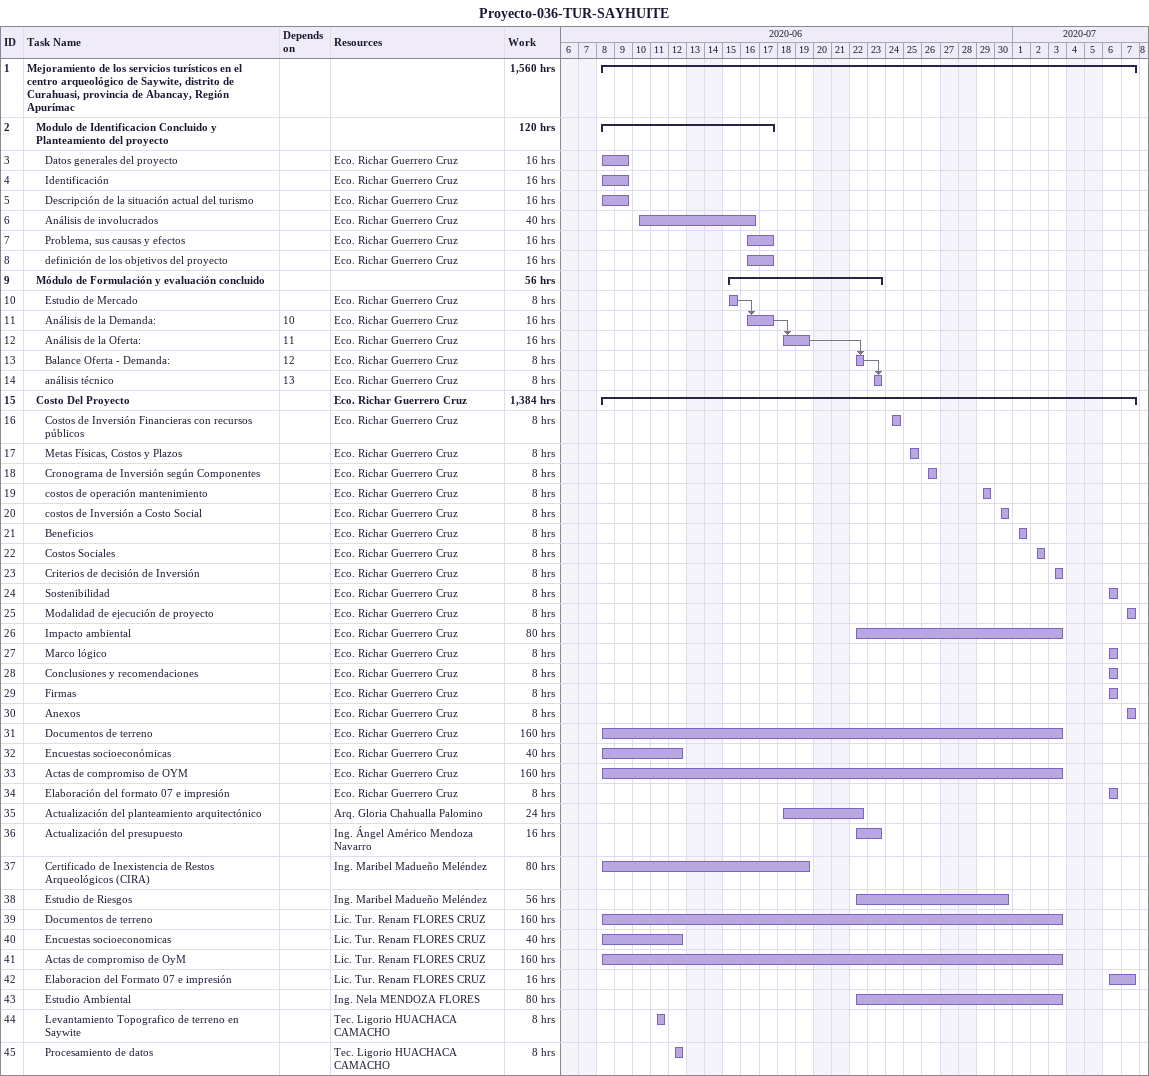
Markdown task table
Proyecto-036-TUR-SAYHUITE

| ID | Level | Task | Start | Finish | Predecessors | Resources | Work (h) |
|---|---|---|---|---|---|---|---|
| 1 | 1 | **Mejoramiento de los servicios turísticos en el centro arqueológico de Saywite, distrito de Curahuasi, provincia de Abancay, Región Apurímac** | 2020-06-08 | 2020-07-07 |  |  | 1560 |
| 2 | 2 | **Modulo de Identificacion Concluido y Planteamiento del proyecto** | 2020-06-08 | 2020-06-17 |  |  | 120 |
| 3 | 3 | Datos generales del proyecto | 2020-06-08 | 2020-06-09 |  | Eco. Richar Guerrero Cruz | 16 |
| 4 | 3 | Identificación | 2020-06-08 | 2020-06-09 |  | Eco. Richar Guerrero Cruz | 16 |
| 5 | 3 | Descripción de la situación actual del turismo | 2020-06-08 | 2020-06-09 |  | Eco. Richar Guerrero Cruz | 16 |
| 6 | 3 | Análisis de involucrados | 2020-06-10 | 2020-06-16 |  | Eco. Richar Guerrero Cruz | 40 |
| 7 | 3 | Problema, sus causas y efectos | 2020-06-16 | 2020-06-17 |  | Eco. Richar Guerrero Cruz | 16 |
| 8 | 3 | definición de los objetivos del proyecto | 2020-06-16 | 2020-06-17 |  | Eco. Richar Guerrero Cruz | 16 |
| 9 | 2 | **Módulo de Formulación y evaluación concluido** | 2020-06-15 | 2020-06-23 |  |  | 56 |
| 10 | 3 | Estudio de Mercado | 2020-06-15 | 2020-06-15 |  | Eco. Richar Guerrero Cruz | 8 |
| 11 | 3 | Análisis de la Demanda: | 2020-06-16 | 2020-06-17 | 10 | Eco. Richar Guerrero Cruz | 16 |
| 12 | 3 | Análisis de la Oferta: | 2020-06-18 | 2020-06-19 | 11 | Eco. Richar Guerrero Cruz | 16 |
| 13 | 3 | Balance Oferta - Demanda: | 2020-06-22 | 2020-06-22 | 12 | Eco. Richar Guerrero Cruz | 8 |
| 14 | 3 | análisis técnico | 2020-06-23 | 2020-06-23 | 13 | Eco. Richar Guerrero Cruz | 8 |
| 15 | 2 | **Costo Del Proyecto** | 2020-06-08 | 2020-07-07 |  | Eco. Richar Guerrero Cruz | 1384 |
| 16 | 3 | Costos de Inversión Financieras con recursos públicos | 2020-06-24 | 2020-06-24 |  | Eco. Richar Guerrero Cruz | 8 |
| 17 | 3 | Metas Físicas, Costos y Plazos | 2020-06-25 | 2020-06-25 |  | Eco. Richar Guerrero Cruz | 8 |
| 18 | 3 | Cronograma de Inversión según Componentes | 2020-06-26 | 2020-06-26 |  | Eco. Richar Guerrero Cruz | 8 |
| 19 | 3 | costos de operación mantenimiento | 2020-06-29 | 2020-06-29 |  | Eco. Richar Guerrero Cruz | 8 |
| 20 | 3 | costos de Inversión a Costo Social | 2020-06-30 | 2020-06-30 |  | Eco. Richar Guerrero Cruz | 8 |
| 21 | 3 | Beneficios | 2020-07-01 | 2020-07-01 |  | Eco. Richar Guerrero Cruz | 8 |
| 22 | 3 | Costos Sociales | 2020-07-02 | 2020-07-02 |  | Eco. Richar Guerrero Cruz | 8 |
| 23 | 3 | Criterios de decisión de Inversión | 2020-07-03 | 2020-07-03 |  | Eco. Richar Guerrero Cruz | 8 |
| 24 | 3 | Sostenibilidad | 2020-07-06 | 2020-07-06 |  | Eco. Richar Guerrero Cruz | 8 |
| 25 | 3 | Modalidad de ejecución de proyecto | 2020-07-07 | 2020-07-07 |  | Eco. Richar Guerrero Cruz | 8 |
| 26 | 3 | Impacto ambiental | 2020-06-22 | 2020-07-03 |  | Eco. Richar Guerrero Cruz | 80 |
| 27 | 3 | Marco lógico | 2020-07-06 | 2020-07-06 |  | Eco. Richar Guerrero Cruz | 8 |
| 28 | 3 | Conclusiones y recomendaciones | 2020-07-06 | 2020-07-06 |  | Eco. Richar Guerrero Cruz | 8 |
| 29 | 3 | Firmas | 2020-07-06 | 2020-07-06 |  | Eco. Richar Guerrero Cruz | 8 |
| 30 | 3 | Anexos | 2020-07-07 | 2020-07-07 |  | Eco. Richar Guerrero Cruz | 8 |
| 31 | 3 | Documentos de terreno | 2020-06-08 | 2020-07-03 |  | Eco. Richar Guerrero Cruz | 160 |
| 32 | 3 | Encuestas socioeconómicas | 2020-06-08 | 2020-06-12 |  | Eco. Richar Guerrero Cruz | 40 |
| 33 | 3 | Actas de compromiso de OYM | 2020-06-08 | 2020-07-03 |  | Eco. Richar Guerrero Cruz | 160 |
| 34 | 3 | Elaboración del formato 07 e impresión | 2020-07-06 | 2020-07-06 |  | Eco. Richar Guerrero Cruz | 8 |
| 35 | 3 | Actualización del planteamiento arquitectónico | 2020-06-18 | 2020-06-22 |  | Arq. Gloria Chahualla Palomino | 24 |
| 36 | 3 | Actualización del presupuesto | 2020-06-22 | 2020-06-23 |  | Ing. Ángel Américo Mendoza Navarro | 16 |
| 37 | 3 | Certificado de Inexistencia de Restos Arqueológicos (CIRA) | 2020-06-08 | 2020-06-19 |  | Ing. Maribel Madueño Meléndez | 80 |
| 38 | 3 | Estudio de Riesgos | 2020-06-22 | 2020-06-30 |  | Ing. Maribel Madueño Meléndez | 56 |
| 39 | 3 | Documentos de terreno | 2020-06-08 | 2020-07-03 |  | Lic. Tur. Renam FLORES CRUZ | 160 |
| 40 | 3 | Encuestas socioeconomicas | 2020-06-08 | 2020-06-12 |  | Lic. Tur. Renam FLORES CRUZ | 40 |
| 41 | 3 | Actas de compromiso de OyM | 2020-06-08 | 2020-07-03 |  | Lic. Tur. Renam FLORES CRUZ | 160 |
| 42 | 3 | Elaboracion del Formato 07 e impresión | 2020-07-06 | 2020-07-07 |  | Lic. Tur. Renam FLORES CRUZ | 16 |
| 43 | 3 | Estudio Ambiental | 2020-06-22 | 2020-07-03 |  | Ing. Nela MENDOZA FLORES | 80 |
| 44 | 3 | Levantamiento Topografico de terreno en Saywite | 2020-06-11 | 2020-06-11 |  | Tec. Ligorio HUACHACA CAMACHO | 8 |
| 45 | 3 | Procesamiento de datos | 2020-06-12 | 2020-06-12 |  | Tec. Ligorio HUACHACA CAMACHO | 8 |
